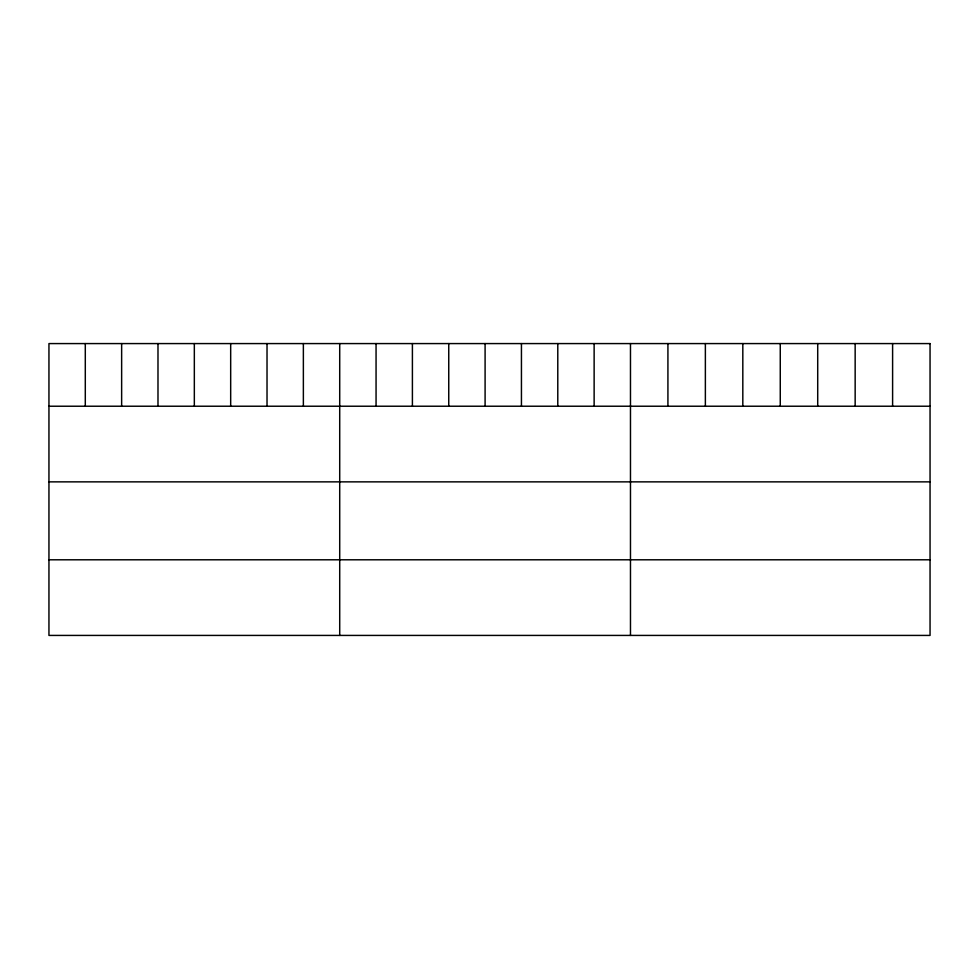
<?xml version="1.0" encoding="UTF-8"?>
<svg xmlns="http://www.w3.org/2000/svg" width="979" height="979" viewBox="0 0 979 979"><rect width="100%" height="100%" fill="white"/><g stroke="black" fill="none" stroke-linecap="round" stroke-linejoin="round"><path stroke-width="1.47" d="M48.95 406.224L930.05 406.224M48.95 481.864L930.05 481.864M48.95 559.792L930.05 559.792M892.603 343.58L892.603 406.224M855.156 343.58L855.156 406.224M817.71 343.58L817.71 406.224M780.263 343.58L780.263 406.224M742.816 343.58L742.816 406.224M705.369 343.58L705.369 406.224M667.923 343.58L667.923 406.224M630.476 343.58L630.476 635.42M594.131 343.58L594.131 406.224M557.785 343.58L557.785 406.224M521.44 343.58L521.44 406.224M485.094 343.58L485.094 406.224M448.749 343.58L448.749 406.224M412.404 343.58L412.404 406.224M376.058 343.58L376.058 406.224M339.713 343.58L339.713 635.42M303.368 343.58L303.368 406.224M267.022 343.58L267.022 406.224M230.677 343.58L230.677 406.224M194.332 343.58L194.332 406.224M157.986 343.58L157.986 406.224M121.641 343.58L121.641 406.224M85.295 343.58L85.295 406.224M930.05 343.58L48.95 343.58L48.95 635.42L930.05 635.42L930.05 343.58"/></g></svg>
